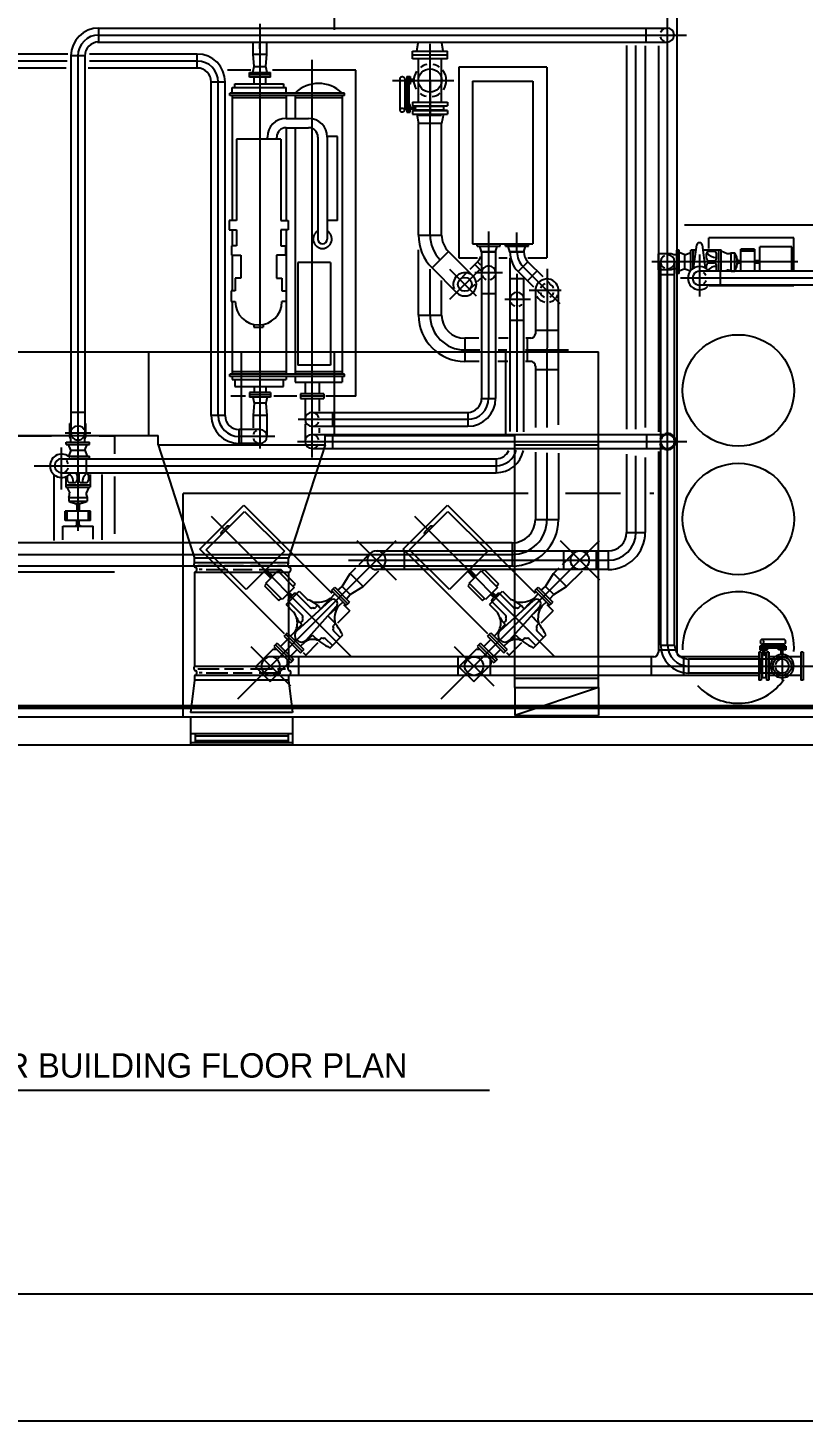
# Model space of a CAD drawing. Extents: x 0 to 3462, y 0 to 2308.
# Drawn here: x 2474 to 2808, y 0 to 600 of the extents above; entities that cross this region are included whole.
import ezdxf
from ezdxf.enums import TextEntityAlignment as Align

# ---------------------------------------------------------------- set-up
doc = ezdxf.new("R2010")
doc.units = 0
doc.header["$LTSCALE"] = 15
for name, pattern in [('CENTER2', [0]), ('DASHED', [0]), ('HIDDEN', [0])]:
    doc.linetypes.add(name, pattern=pattern)
for name, color, linetype in [('AWALL', 8, 'CONTINUOUS'), ('CHWS', 3, 'CONTINUOUS'), ('CL', 9, 'CENTER2'), ('CWS', 5, 'CONTINUOUS'), ('DUCT', 9, 'DASHED'), ('HRP', 6, 'CONTINUOUS'), ('HW', 2, 'CONTINUOUS'), ('MEQUIP', 4, 'CONTINUOUS'), ('PIPEDIM', 10, 'CONTINUOUS'), ('SLAB1', 8, 'CONTINUOUS'), ('SYM', 3, 'CONTINUOUS'), ('TITLE', 9, 'CONTINUOUS'), ('TITLEBLK', 7, 'CONTINUOUS')]:
    doc.layers.add(name, color=color, linetype=linetype)
doc.styles.get("Standard").update_dxf_attribs({"font": 'HAND1.SHX'})

msp = doc.modelspace()

# ---------------------------------------------------------------- linework, layer by layer
at = {"layer": 'AWALL', "color": 0}
for p, q in [((2815.74, 514.91), (2756.64, 514.91)), ((2543.74, 303.06), (2115.74, 303.06)), ((2815.74, 303.06), (2543.74, 303.06)), ((2543.74, 303.06), (2543.74, 291.06)), ((2587.74, 303.06), (2587.74, 291.06)), ((2543.74, 296.11), (2587.74, 296.11)), ((2545.74, 296.11), (2545.74, 292.11)), ((2545.74, 295.11), (2585.74, 295.11)), ((2585.74, 296.11), (2585.74, 292.11)), ((2587.74, 296.11), (2587.74, 292.11)), ((2543.74, 291.06), (2103.74, 291.06)), ((2543.74, 292.11), (2587.74, 292.11)), ((2851.91, 291.06), (2543.74, 291.06)), ((2545.74, 293.11), (2585.74, 293.11))]:
    msp.add_line(p, q, dxfattribs=at)
at = {"layer": 'CHWS', "color": 0, "linetype": 'HIDDEN'}
msp.add_circle((2665.91, 325.08), 4.01, dxfattribs=at)
at = {"layer": 'CHWS', "color": 0}
for start, end in [(118.68703, 163.75614), (196.35018, 243.04371)]:
    msp.add_arc((2573.67, 423.92), 3.01, start, end, dxfattribs=at)
at = {"layer": 'CHWS', "color": 0, "linetype": 'HIDDEN'}
msp.add_arc((2578.27, 325.08), 4.01, 287.05219, 72.47417, dxfattribs=at)
at = {"layer": 'CL', "color": 0}
for p, q in [((2749.33, 334.08), (2749.33, 885.48)), ((2605.81, 598.99), (2605.81, 621.86)), ((2573.67, 601.6), (2573.67, 418.74)), ((2503.78, 596.77), (2757.42, 596.77)), ((2573.67, 590.89), (2573.67, 593)), ((2646.95, 510.66), (2646.95, 592.99)), ((2735.67, 427.04), (2735.67, 592.27)), ((2490.65, 585.56), (2276.15, 585.56)), ((2495.2, 587.78), (2495.2, 383.31)), ((2546.67, 585.56), (2500.19, 585.56)), ((2596.12, 414.82), (2596.12, 586.07)), ((2555.67, 432.91), (2555.67, 576.57)), ((2630.82, 577.22), (2657.2, 577.22)), ((2646.95, 577.22), (2646.95, 562.22)), ((2672.19, 512.14), (2672.19, 440.32)), ((2684.39, 503.41), (2684.39, 511.76)), ((2805.43, 499.12), (2742.49, 499.12)), ((2763.07, 502.3), (2763.07, 484.23)), ((2646.95, 476.19), (2646.95, 495.96)), ((2655.39, 496), (2666.85, 484.54)), ((2655.51, 483), (2668.68, 496.17)), ((2678.11, 494.41), (2666.26, 494.41)), ((2684.41, 494.01), (2684.39, 425.88)), ((2703.06, 481), (2687.02, 497.04)), ((2693.12, 495.18), (2688.88, 490.94)), ((2697.35, 496.06), (2697.33, 427.84)), ((2835.56, 492.09), (2754.86, 492.09)), ((2703.43, 486.72), (2689.68, 486.72)), ((2679.24, 482.99), (2690.24, 482.99)), ((2661.95, 461.21), (2668.35, 461.21)), ((2676.35, 461.21), (2680.1, 461.21)), ((2688.02, 461.21), (2706.67, 461.21)), ((2492.2, 434.45), (2498.2, 434.45)), ((2590.14, 431.32), (2663.19, 431.32)), ((2580.07, 423.92), (2564.67, 423.92)), ((2589.85, 421.77), (2757.67, 421.77)), ((2488.18, 401.13), (2488.18, 419.2)), ((2697.33, 416.95), (2697.32, 388.15)), ((2735.67, 382.65), (2735.67, 415.58)), ((2476.4, 411.33), (2675.39, 411.33)), ((2478.11, 411.33), (2498.24, 411.33)), ((2552.63, 389.56), (2612.86, 329.33)), ((2640.27, 389.56), (2700.5, 329.33)), ((2564.1, 310.91), (2632.35, 379.16)), ((2615.35, 379.16), (2632.35, 362.16)), ((2651.74, 310.91), (2719.99, 379.16)), ((2702.99, 379.16), (2719.99, 362.16)), ((2305.74, 373.15), (2682.33, 373.15)), ((2611.86, 370.65), (2723.67, 370.65)), ((2569.77, 333.58), (2586.77, 316.58)), ((2657.41, 333.58), (2674.41, 316.58)), ((2798.67, 331.08), (2798.67, 319.08)), ((2556.95, 325.08), (2987.18, 325.08)), ((2567.93, 325.08), (2763.84, 325.08))]:
    msp.add_line(p, q, dxfattribs=at)
for centre, radius, start, end in [((2504.2, 587.78), 9, 90, 180), ((2546.67, 576.57), 9, 0, 90), ((2661.95, 510.66), 15, 180, 225), ((2693.39, 503.41), 9, 180, 225), ((2661.95, 476.19), 15, 180, 270), ((2663.19, 440.32), 9, 270, 0), ((2564.67, 432.91), 9, 180, 270), ((2675.39, 420.33), 9, 270, 344.86031), ((2682.33, 388.15), 15, 270, 0), ((2723.67, 382.65), 12, 270, 0), ((2758.33, 334.08), 9, 180, 270)]:
    msp.add_arc(centre, radius, start, end, dxfattribs=at)
at = {"layer": 'CWS', "color": 0}
for p, q in [((2639.42, 588.22), (2639.42, 589.89)), ((2639.42, 589.89), (2654.47, 589.89)), ((2639.42, 586.54), (2639.42, 588.22)), ((2639.42, 588.22), (2654.47, 588.22)), ((2641.21, 590.02), (2641.83, 593.25)), ((2652.63, 590.02), (2652.05, 593.3)), ((2654.47, 588.22), (2654.47, 589.89)), ((2654.47, 586.54), (2654.47, 588.22)), ((2654.47, 586.54), (2639.42, 586.54)), ((2641.95, 567.89), (2641.95, 586.54)), ((2651.95, 567.89), (2651.95, 586.54)), ((2633.97, 578.02), (2633.97, 564.45)), ((2636.02, 578.02), (2636.02, 564.45)), ((2636.9, 577.56), (2636.02, 577.56)), ((2636.9, 576.8), (2636.02, 576.8)), ((2636.9, 578.87), (2638.42, 578.87)), ((2636.9, 578.87), (2636.9, 563.56)), ((2637.77, 575.6), (2637.77, 578.87)), ((2637.77, 578.87), (2637.77, 563.56)), ((2638.42, 578.87), (2638.42, 575.6)), ((2639.95, 577.56), (2638.42, 577.56)), ((2639.95, 576.8), (2638.42, 576.8)), ((2638.42, 575.6), (2637.77, 575.6)), ((2636.9, 565.63), (2636.02, 565.63)), ((2636.9, 565.25), (2636.02, 565.25)), ((2636.9, 564.87), (2636.02, 564.87)), ((2637.77, 566.84), (2637.77, 563.56)), ((2638.42, 566.84), (2637.77, 566.84)), ((2638.42, 563.56), (2638.42, 566.84)), ((2640.61, 565.63), (2638.42, 565.63)), ((2640.77, 565.25), (2638.42, 565.25)), ((2640.61, 564.87), (2638.42, 564.87)), ((2639.42, 567.89), (2639.42, 566.22)), ((2639.42, 567.89), (2654.47, 567.89)), ((2639.42, 566.22), (2654.47, 566.22)), ((2639.42, 564.34), (2639.42, 562.66)), ((2654.47, 564.34), (2639.42, 564.34)), ((2639.42, 564.34), (2654.47, 564.34)), ((2640.61, 565.63), (2640.61, 566.07)), ((2652.89, 566.07), (2640.61, 566.07)), ((2640.77, 565.25), (2640.61, 565.63)), ((2640.61, 564.87), (2640.77, 565.25)), ((2640.61, 564.51), (2640.61, 564.87)), ((2640.61, 564.51), (2652.89, 564.51)), ((2652.89, 564.51), (2652.89, 566.07)), ((2654.47, 567.89), (2654.47, 566.22)), ((2654.47, 564.34), (2654.47, 562.66)), ((2636.9, 563.56), (2638.42, 563.56)), ((2639.42, 562.66), (2654.47, 562.66)), ((2641.24, 562.66), (2641.95, 558.66)), ((2651.95, 558.66), (2641.95, 558.66)), ((2641.95, 510.66), (2641.95, 558.66)), ((2652.71, 562.66), (2651.95, 558.66)), ((2651.95, 510.66), (2651.95, 558.66)), ((2641.95, 510.66), (2651.95, 510.66)), ((2641.95, 476.19), (2641.95, 504.28)), ((2654.88, 503.58), (2647.81, 496.51)), ((2654.88, 503.58), (2665.49, 492.98)), ((2667.43, 499.16), (2664.06, 495.79)), ((2666.19, 497.93), (2668.93, 495.19)), ((2667.43, 499.16), (2668.76, 497.83)), ((2689.14, 499.16), (2684.9, 494.92)), ((2689.14, 499.16), (2695.52, 492.78)), ((2647.81, 496.51), (2658.41, 485.91)), ((2667.44, 490.69), (2668.78, 492.03)), ((2691.64, 488.18), (2684.9, 494.92)), ((2651.95, 476.19), (2651.95, 491.06)), ((2692.33, 486.72), (2692.33, 468.19)), ((2702.33, 428.92), (2702.33, 487.28)), ((2641.95, 476.19), (2651.95, 476.19)), ((2692.33, 469.71), (2702.33, 469.71)), ((2661.95, 466.19), (2661.95, 456.19)), ((2668.02, 466.19), (2661.95, 466.19)), ((2680.59, 466.19), (2676.51, 466.19)), ((2690.33, 466.19), (2688.16, 466.19)), ((2688.84, 466.19), (2688.84, 456.19)), ((2668.18, 456.19), (2661.95, 456.19)), ((2680.43, 456.19), (2676.18, 456.19)), ((2690.33, 456.19), (2688.03, 456.19)), ((2692.33, 454.19), (2692.33, 427.84)), ((2692.33, 452.71), (2702.33, 452.71)), ((2692.33, 417.22), (2692.33, 388.15)), ((2702.33, 416.68), (2702.33, 388.15)), ((2692.33, 388.15), (2702.33, 388.15)), ((2682.33, 378.15), (2315.81, 378.15)), ((2682.33, 378.15), (2682.33, 368.15)), ((2682.33, 368.15), (2315.81, 368.15))]:
    msp.add_line(p, q, dxfattribs=at)
at = {"layer": 'CWS', "color": 0, "linetype": 'HIDDEN'}
for p, q in [((2641.95, 562.22), (2651.95, 562.22)), ((2662.99, 494.72), (2660.84, 492.57)), ((2664.66, 487.91), (2666.33, 489.58)), ((2694.27, 485.55), (2692.95, 486.87)), ((2698.51, 489.79), (2697.36, 490.94))]:
    msp.add_line(p, q, dxfattribs=at)
at = {"layer": 'CWS', "color": 0}
msp.add_lwpolyline([(2636.02, 578.02, 0.132138), (2635.95, 578.29, 0.106661), (2635.72, 578.54, 0.083339), (2635.4, 578.69, 0.072039), (2635, 578.75, 0.072039), (2634.59, 578.69, 0.083339), (2634.27, 578.54, 0.106661), (2634.04, 578.29, 0.132138), (2633.97, 578.02, 0.002666), (2633.97, 578.01, 0.106661)], format="xyb", dxfattribs=at)
msp.add_lwpolyline([(2636.02, 564.45, 0.132138), (2635.95, 564.71, 0.106661), (2635.72, 564.96, 0.083339), (2635.4, 565.12, 0.072039), (2635, 565.18, 0.072039), (2634.59, 565.12, 0.083339), (2634.27, 564.96, 0.106661), (2634.04, 564.71, 0.132138), (2633.97, 564.45, 0.132138), (2634.04, 564.18, 0.106661), (2634.27, 563.93, 0.083339), (2634.59, 563.77, 0.072039), (2635, 563.72, 0.072039), (2635.4, 563.77, 0.083339), (2635.72, 563.93, 0.106661), (2635.95, 564.18, 0.132138)], format="xyb", close=True, dxfattribs=at)
at = {"layer": 'CWS', "color": 0, "linetype": 'HIDDEN'}
for centre, radius in [((2646.95, 577.22), 5.02), ((2661.95, 489.44), 3)]:
    msp.add_circle(centre, radius, dxfattribs=at)
for centre, radius, start, end in [((2646.95, 577.22), 7.01, 101.11265, 126.66105), ((2646.95, 577.22), 7.01, 54.02328, 79.19632), ((2646.95, 577.22), 7.01, 232.50655, 256.73718), ((2646.95, 577.22), 7.01, 277.21083, 309.08744), ((2661.95, 489.44), 5, 61.2583, 202.38839)]:
    msp.add_arc(centre, radius, start, end, dxfattribs=at)
at = {"layer": 'CWS', "color": 0}
for centre, radius, start, end in [((2646.95, 577.22), 7.01, 145.95944, 179.99143), ((2646.95, 577.22), 7.01, 179.99143, 211.86733), ((2646.95, 577.22), 7.01, 0.00857, 39.60024), ((2646.95, 577.22), 7.01, 325.26575, 0.00857), ((2661.95, 510.66), 20, 180, 225), ((2661.95, 510.66), 10, 180, 225), ((2663.19, 503.41), 6, 315, 341.22662), ((2693.39, 503.41), 12, 180, 225), ((2693.39, 503.41), 6, 180, 225), ((2661.95, 489.44), 5, 225.00215, 45.00215), ((2697.35, 486.72), 5.02, 5.90614, 180), ((2697.35, 486.72), 3, 195.7329, 249.49075), ((2697.35, 486.72), 3, 106.23088, 159.03276), ((2697.35, 486.72), 3, 17.33557, 68.84227), ((2697.35, 486.72), 3, 294.9161, 344.51915), ((2697.35, 486.72), 5.02, 208.57924, 259.00043), ((2697.35, 486.72), 5.02, 282.33204, 338.93448), ((2661.95, 476.19), 20, 180, 270), ((2661.95, 476.19), 10, 180, 270), ((2690.33, 468.19), 2, 270, 359.99787), ((2690.33, 454.19), 2, 359.99787, 90), ((2682.33, 388.15), 20, 270, 0), ((2682.33, 388.15), 10, 270, 0)]:
    msp.add_arc(centre, radius, start, end, dxfattribs=at)
at = {"layer": 'DUCT', "color": 0}
for p, q in [((2293.22, 460.39), (2565.74, 460.39)), ((2525.74, 424.39), (2525.74, 460.39)), ((2565.74, 420.39), (2565.74, 460.39)), ((2565.74, 460.39), (2719.51, 460.39)), ((2605.74, 424.39), (2605.74, 460.39)), ((2679.51, 460.39), (2679.51, 424.39)), ((2719.51, 315.83), (2719.51, 460.39)), ((2329.22, 424.39), (2529.74, 424.39)), ((2529.74, 420.39), (2529.74, 424.39)), ((2529.74, 420.39), (2545.49, 371.56)), ((2529.74, 420.39), (2601.74, 420.39)), ((2601.74, 420.39), (2585.99, 371.56)), ((2601.74, 420.39), (2601.74, 424.39)), ((2601.74, 424.39), (2683.51, 424.39)), ((2683.51, 315.83), (2683.51, 424.39)), ((2683.51, 420.39), (2719.51, 420.39)), ((2545.49, 369.56), (2545.49, 371.56)), ((2585.99, 371.56), (2545.49, 371.56)), ((2585.99, 369.56), (2545.49, 369.56)), ((2546.85, 368.4), (2556.07, 368.4)), ((2548.7, 366.72), (2547.52, 366.73)), ((2550.54, 366.72), (2559.75, 366.72)), ((2558.41, 368.4), (2566.62, 368.4)), ((2562.1, 366.72), (2570.3, 366.72)), ((2569.63, 368.4), (2579.01, 368.4)), ((2573.32, 366.72), (2582.7, 366.72)), ((2581.19, 368.4), (2584.71, 368.4)), ((2585.99, 369.56), (2585.99, 371.56)), ((2545.49, 365.56), (2585.99, 365.56)), ((2545.49, 365.56), (2545.49, 325.06)), ((2585.99, 365.56), (2585.99, 325.06)), ((2545.49, 325.06), (2585.99, 325.06)), ((2545.49, 319.06), (2543.74, 305.06)), ((2585.99, 321.06), (2545.49, 321.06)), ((2545.49, 321.06), (2545.49, 319.04)), ((2585.99, 319.06), (2545.49, 319.06)), ((2546.85, 323.9), (2556.07, 323.9)), ((2548.7, 322.22), (2547.52, 322.23)), ((2550.54, 322.22), (2559.75, 322.22)), ((2558.41, 323.9), (2566.62, 323.9)), ((2562.1, 322.22), (2570.3, 322.22)), ((2569.63, 323.9), (2579.01, 323.9)), ((2573.32, 322.22), (2582.7, 322.22)), ((2581.19, 323.9), (2584.71, 323.9)), ((2585.99, 321.06), (2585.99, 319.06)), ((2585.99, 319.06), (2587.74, 305.06)), ((2683.51, 319.83), (2719.51, 319.83)), ((2683.51, 315.83), (2683.51, 303.83)), ((2719.51, 315.83), (2719.51, 303.83)), ((2587.74, 305.06), (2543.74, 305.06)), ((2683.51, 303.83), (2719.51, 303.83))]:
    msp.add_line(p, q, dxfattribs=at)
at = {"layer": 'DUCT', "color": 0, "linetype": 'HIDDEN'}
for p, q in [((2683.51, 315.83), (2719.51, 315.83)), ((2719.51, 315.83), (2683.51, 303.83))]:
    msp.add_line(p, q, dxfattribs=at)
at = {"layer": 'DUCT', "color": 0}
for centre, radius, start, end in [((2546.36, 368.72), 1.21, 135.99035, 253.45271), ((2545.42, 366.65), 1.09, 273.71229, 57.01043), ((2586.86, 368.72), 1.21, 135.99035, 253.45271), ((2585.92, 366.65), 1.09, 273.71229, 57.01043), ((2546.36, 324.22), 1.21, 135.99035, 253.45271), ((2586.86, 324.22), 1.21, 135.99035, 253.45271), ((2545.42, 322.15), 1.09, 273.71229, 57.01043), ((2585.92, 322.15), 1.09, 273.71229, 57.01043)]:
    msp.add_arc(centre, radius, start, end, dxfattribs=at)
at = {"layer": 'HRP', "color": 0}
for p, q in [((2504.2, 599.78), (2749.08, 599.78)), ((2504.2, 593.78), (2504.2, 599.78)), ((2740.08, 593.76), (2740.08, 599.78)), ((2490.9, 588.57), (2276.72, 588.57)), ((2546.67, 588.57), (2500.19, 588.57)), ((2503.72, 593.76), (2749.08, 593.76)), ((2546.67, 582.57), (2546.67, 588.57)), ((2570.66, 588.55), (2570.66, 593.3)), ((2570.66, 588.55), (2576.68, 588.55)), ((2571.16, 583.16), (2570.66, 588.55)), ((2576.18, 583.16), (2576.68, 588.55)), ((2576.68, 588.55), (2576.68, 593.4)), ((2490.15, 582.57), (2277.29, 582.57)), ((2492.2, 587.78), (2492.2, 425.45)), ((2498.2, 587.78), (2492.2, 587.78)), ((2498.2, 587.78), (2498.2, 425.45)), ((2546.67, 582.57), (2499.69, 582.57)), ((2570.61, 580.65), (2571.16, 583.16)), ((2571.16, 583.16), (2576.18, 583.16)), ((2576.73, 580.65), (2576.18, 583.16)), ((2552.66, 432.91), (2552.66, 576.57)), ((2552.66, 576.57), (2558.68, 576.57)), ((2558.68, 432.91), (2558.68, 576.57)), ((2569.16, 579.65), (2569.16, 580.65)), ((2569.16, 580.65), (2578.19, 580.65)), ((2578.19, 579.65), (2578.19, 580.65)), ((2667.19, 505.91), (2667.19, 506.91)), ((2667.19, 505.91), (2677.19, 505.91)), ((2669.19, 503.41), (2668.44, 505.91)), ((2675.19, 503.41), (2675.92, 505.91)), ((2677.19, 505.91), (2677.19, 506.91)), ((2679.39, 505.91), (2679.39, 506.91)), ((2679.39, 505.91), (2679.39, 506.91)), ((2679.39, 505.91), (2689.39, 505.91)), ((2689.39, 505.91), (2679.39, 505.91)), ((2681.39, 503.41), (2680.64, 505.91)), ((2681.39, 503.41), (2680.65, 505.91)), ((2687.39, 503.41), (2688.12, 505.91)), ((2687.39, 503.41), (2688.14, 505.91)), ((2689.39, 505.91), (2689.39, 506.91)), ((2689.39, 505.91), (2689.39, 506.91)), ((2675.19, 503.41), (2669.19, 503.41)), ((2669.19, 503.41), (2675.19, 503.41)), ((2669.19, 503.41), (2669.19, 440.32)), ((2675.19, 503.41), (2675.19, 440.32)), ((2681.39, 503.41), (2687.39, 503.41)), ((2681.39, 503.41), (2687.39, 503.41)), ((2687.39, 503.41), (2681.39, 503.41)), ((2681.39, 500.69), (2681.39, 426.06)), ((2681.39, 491.99), (2687.39, 491.99)), ((2687.39, 425.88), (2687.39, 491.99)), ((2675.19, 485.41), (2669.19, 485.41)), ((2681.39, 473.99), (2687.39, 473.99)), ((2569.16, 441.85), (2569.16, 440.85)), ((2578.19, 440.85), (2569.16, 440.85)), ((2570.61, 440.85), (2571.16, 438.34)), ((2571.16, 438.34), (2570.66, 432.95)), ((2576.18, 438.34), (2571.16, 438.34)), ((2576.73, 440.85), (2576.18, 438.34)), ((2576.18, 438.34), (2576.68, 432.95)), ((2578.19, 441.85), (2578.19, 440.85)), ((2591.1, 441.35), (2591.1, 440.34)), ((2591.1, 440.34), (2601.13, 440.34)), ((2593.11, 440.34), (2593.11, 431.32)), ((2599.13, 440.34), (2599.13, 434.88)), ((2601.13, 441.35), (2601.13, 440.34)), ((2669.19, 440.32), (2675.19, 440.32)), ((2558.66, 432.91), (2552.66, 432.91)), ((2570.66, 432.95), (2570.66, 427.7)), ((2576.68, 432.95), (2570.66, 432.95)), ((2576.68, 432.95), (2576.68, 423.92)), ((2596.12, 434.32), (2663.19, 434.32)), ((2605.12, 428.31), (2605.12, 434.32)), ((2663.19, 434.32), (2663.19, 428.32)), ((2491.9, 429.52), (2491.76, 429.52)), ((2491.76, 423.9), (2491.76, 429.52)), ((2498.63, 429.52), (2498.42, 429.52)), ((2498.63, 423.9), (2498.63, 429.52)), ((2573.67, 426.93), (2564.67, 426.93)), ((2564.67, 420.91), (2564.67, 426.93)), ((2593.11, 429.43), (2593.11, 421.77)), ((2596.12, 428.32), (2663.19, 428.32)), ((2599.13, 427.52), (2599.13, 425.49)), ((2489.7, 425.45), (2500.83, 425.45)), ((2490.18, 421.48), (2500.22, 421.48)), ((2490.18, 420.48), (2490.18, 421.48)), ((2490.18, 420.48), (2500.22, 420.48)), ((2492.19, 417.97), (2491.19, 420.48)), ((2492.19, 422.74), (2491.76, 423.9)), ((2492.19, 421.48), (2492.19, 422.74)), ((2498.21, 422.74), (2498.63, 423.9)), ((2498.21, 421.48), (2498.21, 422.74)), ((2498.21, 417.97), (2499.21, 420.48)), ((2500.22, 420.48), (2500.22, 421.48)), ((2573.67, 420.91), (2564.67, 420.91)), ((2596.12, 424.78), (2749.33, 424.78)), ((2605.12, 418.76), (2605.12, 424.78)), ((2740.33, 418.76), (2740.33, 424.78)), ((2488.18, 414.33), (2675.39, 414.33)), ((2492.19, 417.97), (2491.26, 415.66)), ((2491.5, 415.47), (2500.22, 415.47)), ((2492.19, 417.97), (2498.21, 417.97)), ((2492.36, 414.47), (2500.22, 414.47)), ((2498.21, 417.97), (2499.21, 415.47)), ((2498.79, 414.33), (2498.79, 408.33)), ((2500.22, 414.47), (2500.22, 415.47)), ((2596.12, 418.76), (2749.33, 418.76)), ((2675.39, 414.33), (2675.39, 408.33)), ((2488.18, 408.33), (2675.39, 408.33))]:
    msp.add_line(p, q, dxfattribs=at)
for centre, radius, start, end in [((2504.2, 587.78), 12, 90, 180), ((2749.08, 596.77), 3.01, 193.64937, 245.87086), ((2749.08, 596.77), 3.01, 113.91859, 159.68066), ((2749.08, 596.77), 3.01, 270, 90), ((2504.2, 587.78), 6, 90, 180), ((2546.67, 576.57), 12, 0, 90), ((2546.67, 576.57), 6, 0, 90), ((2749.33, 499.12), 3.01, 116.28286, 170.78466), ((2749.33, 499.12), 3.01, 191.71481, 244.58893), ((2672.19, 494.41), 3.01, 0, 180), ((2672.19, 494.41), 3.01, 203.91859, 249.68066), ((2672.19, 494.41), 3.01, 283.64937, 335.87086), ((2763.07, 492.09), 3.01, 21.11998, 53.78146), ((2684.41, 482.99), 3, 360, 180), ((2763.07, 492.09), 3.01, 307.94947, 341.29562), ((2684.41, 482.99), 3, 208.31552, 252.43861), ((2684.41, 482.99), 3, 285.57911, 316.86475), ((2663.19, 440.32), 12, 270, 0), ((2663.19, 440.32), 6, 270, 0), ((2564.68, 432.92), 12.02, 180.07827, 269.96758), ((2564.67, 432.91), 6, 180, 270), ((2596.12, 431.32), 3.01, 90, 270), ((2596.12, 431.32), 3.01, 13.64937, 65.87086), ((2495.2, 425.45), 3.01, 101.71481, 154.58893), ((2495.2, 425.45), 3.01, 26.28286, 80.78466), ((2573.67, 423.92), 3.01, 270, 90), ((2596.12, 431.32), 3.01, 293.91859, 339.68066), ((2495.2, 425.45), 3.01, 179.96736, 0), ((2596.12, 421.77), 3.01, 90, 270), ((2596.12, 421.77), 3.01, 293.91859, 339.68066), ((2596.12, 421.77), 3.01, 13.64937, 65.87086), ((2749.33, 421.77), 3.51, 193.64937, 231.14265), ((2749.33, 421.77), 3.51, 127.9109, 159.68066), ((2749.33, 421.77), 3.01, 193.64937, 245.87086), ((2749.33, 421.77), 3.01, 113.91859, 159.68066), ((2749.33, 421.77), 3.51, 90, 110.37832), ((2749.33, 421.77), 3.51, 270, 90), ((2749.33, 421.77), 3.01, 270, 90), ((2488.18, 411.33), 3, 90, 270), ((2675.39, 420.33), 12, 270, 348.55338), ((2675.39, 420.33), 6, 270, 336.56558), ((2749.33, 421.77), 3.51, 247.20797, 270), ((2488.18, 411.33), 3, 298.31552, 342.43861), ((2488.18, 411.33), 3, 15.57911, 46.86475), ((2798.67, 325.08), 3.01, 116.28286, 170.78466), ((2798.67, 325.08), 3.01, 191.71481, 244.58893)]:
    msp.add_arc(centre, radius, start, end, dxfattribs=at)
at = {"layer": 'HW', "color": 0}
for p, q in [((2753.33, 851.65), (2753.33, 331.08)), ((2731.67, 592.27), (2731.67, 427.04)), ((2739.67, 592.11), (2739.67, 427.78)), ((2745.33, 592.11), (2745.33, 425.88)), ((2754.3, 504.13), (2753.29, 504.13)), ((2754.3, 494.1), (2754.3, 504.13)), ((2760.31, 504.13), (2759.31, 504.13)), ((2759.31, 495.41), (2759.31, 504.13)), ((2760.31, 496.28), (2760.31, 504.13)), ((2745.26, 502.55), (2745.26, 495.68)), ((2756.8, 502.13), (2754.3, 503.13)), ((2756.8, 502.13), (2759.31, 503.13)), ((2756.8, 496.11), (2756.8, 502.13)), ((2754.3, 494.1), (2753.29, 494.1)), ((2756.8, 496.11), (2754.3, 495.1)), ((2756.8, 496.11), (2759.12, 495.18)), ((2835.56, 495.08), (2763.07, 495.08)), ((2772.1, 489.08), (2772.1, 495.1)), ((2835.56, 489.08), (2763.07, 489.08)), ((2731.67, 416.32), (2731.67, 382.65)), ((2739.67, 414.84), (2739.67, 382.65)), ((2745.33, 417.47), (2745.33, 331.08)), ((2731.67, 382.65), (2739.67, 382.65)), ((2623.54, 374.65), (2723.67, 374.65)), ((2635.86, 374.65), (2635.86, 366.65)), ((2704.5, 374.65), (2704.5, 366.65)), ((2718.5, 374.65), (2718.5, 366.65)), ((2723.67, 374.65), (2723.67, 366.65)), ((2612.5, 364.98), (2614.92, 367.41)), ((2723.67, 366.65), (2623.54, 366.65)), ((2700.14, 364.98), (2702.57, 367.41)), ((2609.04, 359.4), (2612.5, 364.98)), ((2612.5, 364.98), (2618.17, 359.31)), ((2696.68, 359.4), (2700.14, 364.98)), ((2700.14, 364.98), (2705.81, 359.31)), ((2605.14, 358.33), (2605.85, 359.04)), ((2605.85, 359.04), (2612.23, 352.66)), ((2607.17, 357.72), (2609.04, 359.4)), ((2609.04, 359.4), (2612.59, 355.85)), ((2610.9, 353.99), (2612.59, 355.85)), ((2612.59, 355.85), (2618.17, 359.31)), ((2692.78, 358.33), (2693.49, 359.04)), ((2693.49, 359.04), (2699.87, 352.66)), ((2694.81, 357.72), (2696.68, 359.4)), ((2696.68, 359.4), (2700.23, 355.85)), ((2698.54, 353.99), (2700.23, 355.85)), ((2700.23, 355.85), (2705.81, 359.31)), ((2611.52, 351.95), (2612.23, 352.66)), ((2699.16, 351.95), (2699.87, 352.66)), ((2582.51, 333.56), (2585.46, 336.51)), ((2670.15, 333.56), (2673.1, 336.51)), ((2799.46, 336.53), (2790, 336.53)), ((2579.32, 332.39), (2571.71, 324.78)), ((2579.32, 332.39), (2580.85, 332.39)), ((2580.38, 334.28), (2579.67, 333.58)), ((2579.67, 333.58), (2586.77, 326.48)), ((2581.09, 334.99), (2580.38, 334.28)), ((2580.38, 334.28), (2587.47, 327.19)), ((2581.09, 334.99), (2588.18, 327.9)), ((2586.76, 329.32), (2589.7, 332.27)), ((2666.96, 332.39), (2659.35, 324.78)), ((2666.96, 332.39), (2668.49, 332.39)), ((2668.02, 334.28), (2667.31, 333.58)), ((2667.31, 333.58), (2674.41, 326.48)), ((2668.73, 334.99), (2668.02, 334.28)), ((2668.02, 334.28), (2675.11, 327.19)), ((2668.73, 334.99), (2675.82, 327.9)), ((2674.4, 329.32), (2677.34, 332.27)), ((2745.33, 332.08), (2753.33, 332.08)), ((2788.67, 331.08), (2788.67, 319.08)), ((2789.67, 331.08), (2788.67, 331.08)), ((2800.3, 333.61), (2789.12, 333.61)), ((2789.12, 333.61), (2789.12, 332.08)), ((2800.3, 332.73), (2789.12, 332.73)), ((2792.39, 332.73), (2789.12, 332.73)), ((2789.12, 332.08), (2792.39, 332.08)), ((2789.67, 331.08), (2789.67, 319.08)), ((2799.46, 334.48), (2790, 334.48)), ((2790.42, 333.61), (2790.42, 334.48)), ((2790.42, 329.89), (2790.42, 332.08)), ((2790.8, 333.61), (2790.8, 334.48)), ((2790.8, 329.73), (2790.8, 332.08)), ((2791.18, 333.61), (2791.18, 334.48)), ((2791.18, 329.89), (2791.18, 332.08)), ((2792.91, 331.08), (2791.91, 331.08)), ((2791.91, 331.08), (2791.91, 319.08)), ((2792.39, 332.08), (2792.39, 332.73)), ((2792.91, 331.08), (2792.91, 319.08)), ((2797.03, 332.08), (2797.03, 332.73)), ((2797.03, 332.73), (2800.3, 332.73)), ((2800.3, 332.08), (2797.03, 332.08)), ((2798.24, 333.61), (2798.24, 334.48)), ((2798.24, 330.06), (2798.24, 332.08)), ((2799, 333.61), (2799, 334.48)), ((2799, 330.07), (2799, 332.08)), ((2800.3, 333.61), (2800.3, 332.08)), ((2806.67, 331.08), (2806.67, 319.08)), ((2807.67, 331.08), (2806.67, 331.08)), ((2807.67, 331.08), (2807.67, 319.08)), ((2571.71, 324.78), (2578.12, 318.37)), ((2578.12, 318.37), (2585.59, 325.84)), ((2742.33, 329.08), (2578.28, 329.08)), ((2585.59, 325.84), (2585.59, 327.66)), ((2587.47, 327.19), (2586.77, 326.48)), ((2588.18, 327.9), (2587.47, 327.19)), ((2590.33, 329.08), (2590.33, 321.05)), ((2658.91, 329.08), (2658.91, 321.07)), ((2659.35, 324.78), (2665.76, 318.37)), ((2665.76, 318.37), (2673.23, 325.84)), ((2672.91, 329.08), (2672.91, 321.07)), ((2673.23, 325.84), (2673.23, 327.66)), ((2675.11, 327.19), (2674.41, 326.48)), ((2675.82, 327.9), (2675.11, 327.19)), ((2742.33, 321.08), (2742.33, 329.08)), ((2743.33, 329.08), (2742.33, 329.08)), ((2788.67, 329.08), (2755.33, 329.08)), ((2756.33, 321.08), (2756.33, 329.08)), ((2790, 329.89), (2790, 320.23)), ((2790, 329.89), (2790.42, 329.89)), ((2790.42, 329.89), (2790.81, 329.73)), ((2790.81, 329.73), (2791.18, 329.89)), ((2791.18, 329.89), (2791.66, 329.89)), ((2791.66, 329.89), (2791.66, 320.23)), ((2806.67, 329.08), (2792.91, 329.08)), ((2742.33, 321.08), (2578.27, 321.08)), ((2788.67, 321.08), (2742.33, 321.08)), ((2789.67, 319.08), (2788.67, 319.08)), ((2790, 320.23), (2791.66, 320.23)), ((2792.91, 319.08), (2791.91, 319.08)), ((2806.67, 321.08), (2792.91, 321.08)), ((2807.67, 319.08), (2806.67, 319.08))]:
    msp.add_line(p, q, dxfattribs=at)
at = {"layer": 'HW', "color": 0, "linetype": 'HIDDEN'}
for p, q in [((2753.29, 494.1), (2753.29, 504.13)), ((2750.88, 502.55), (2745.48, 502.55)), ((2746.33, 334.08), (2746.33, 499.12)), ((2752.04, 502.13), (2750.88, 502.55)), ((2753.29, 502.13), (2752.04, 502.13)), ((2752.33, 334.08), (2752.33, 499.12)), ((2750.88, 495.68), (2745.46, 495.68)), ((2752.33, 493.49), (2746.33, 493.49)), ((2752.04, 496.11), (2750.88, 495.68)), ((2753.29, 496.11), (2752.04, 496.11)), ((2616.35, 368.84), (2621.01, 373.5)), ((2703.99, 368.84), (2708.65, 373.5)), ((2625.93, 367.06), (2626.69, 367.82)), ((2713.57, 367.06), (2714.33, 367.82)), ((2746.33, 334.08), (2752.33, 334.08)), ((2798.67, 328.08), (2758.33, 328.08)), ((2758.33, 328.08), (2758.33, 322.08)), ((2789.67, 322.08), (2789.67, 328.08)), ((2798.67, 322.08), (2758.33, 322.08))]:
    msp.add_line(p, q, dxfattribs=at)
at = {"layer": 'HW', "color": 0, "linetype": 'CONTINUOUS'}
for p, q in [((2618.17, 359.31), (2624.95, 366.08)), ((2705.81, 359.31), (2712.59, 366.08))]:
    msp.add_line(p, q, dxfattribs=at)
at = {"layer": 'HW', "color": 0}
msp.add_lwpolyline([(2790, 334.48, 0.132138), (2790.27, 334.55, 0.106661), (2790.52, 334.78, 0.083339), (2790.67, 335.1, 0.072039), (2790.73, 335.51, 0.072039), (2790.67, 335.91, 0.083339), (2790.52, 336.23, 0.106661), (2790.27, 336.46, 0.132138), (2790, 336.53, 0.132138), (2789.73, 336.46, 0.106661), (2789.48, 336.23, 0.083339), (2789.33, 335.91, 0.072039), (2789.27, 335.51, 0.072039), (2789.33, 335.1, 0.083339), (2789.48, 334.78, 0.106661), (2789.73, 334.55, 0.132138)], format="xyb", close=True, dxfattribs=at)
msp.add_lwpolyline([(2799.46, 334.48, 0.132138), (2799.72, 334.55, 0.106661), (2799.97, 334.78, 0.083339), (2800.13, 335.1, 0.072039), (2800.19, 335.51, 0.072039), (2800.13, 335.91, 0.083339), (2799.97, 336.23, 0.106661), (2799.72, 336.46, 0.132138), (2799.46, 336.53, 0.002666), (2799.45, 336.53, 0.106661)], format="xyb", dxfattribs=at)
at = {"layer": 'HW', "color": 0, "linetype": 'HIDDEN'}
msp.add_circle((2798.67, 325.08), 4, dxfattribs=at)
for centre, radius, start, end in [((2749.33, 499.12), 3, 270, 90), ((2623.86, 370.65), 4.01, 315, 62.82412), ((2758.33, 334.08), 12, 180, 270), ((2758.33, 334.08), 6, 180, 211.8818), ((2758.33, 334.08), 6, 238.25788, 270), ((2798.67, 325.08), 5, 130.77691, 228.6277), ((2798.67, 325.08), 3, 270, 90), ((2798.67, 325.08), 5, 312.29607, 48.93943)]:
    msp.add_arc(centre, radius, start, end, dxfattribs=at)
at = {"layer": 'HW', "color": 0}
for centre, radius, start, end in [((2763.07, 492.08), 3, 89.81651, 270.18349), ((2723.67, 382.65), 8, 270, 0), ((2723.67, 382.65), 16, 270, 0), ((2623.86, 370.65), 4.01, 85.42061, 274.57939), ((2743.33, 331.08), 2, 270, 0), ((2755.33, 331.08), 2, 180, 270), ((2758.33, 334.08), 6, 215.46777, 234.04415), ((2798.67, 325.08), 5, 59.30271, 120.68208), ((2578.27, 325.08), 4, 90, 270), ((2798.67, 325.08), 5, 237.8783, 302.25603)]:
    msp.add_arc(centre, radius, start, end, dxfattribs=at)
at = {"layer": 'MEQUIP', "color": 0}
for p, q in [((2578.19, 579.65), (2569.16, 579.65)), ((2569.16, 578.65), (2569.16, 579.65)), ((2578.19, 578.65), (2569.16, 578.65)), ((2571.16, 575.79), (2571.16, 578.65)), ((2576.18, 575.79), (2576.18, 578.65)), ((2578.19, 578.65), (2578.19, 579.65)), ((2665.29, 576.91), (2665.29, 506.91)), ((2665.29, 576.91), (2691.29, 576.91)), ((2691.29, 576.91), (2691.29, 506.91)), ((2610.04, 571.75), (2560.63, 571.75)), ((2560.63, 570.75), (2560.63, 571.75)), ((2610.04, 570.75), (2560.63, 570.75)), ((2561.63, 574.18), (2585.01, 574.18)), ((2561.63, 571.75), (2561.63, 574.18)), ((2561.63, 570.75), (2561.63, 516.96)), ((2562.8, 575.79), (2583.84, 575.79)), ((2562.8, 574.18), (2562.8, 575.79)), ((2583.84, 575.79), (2583.84, 574.18)), ((2585.01, 571.75), (2585.01, 574.18)), ((2585.01, 570.75), (2585.01, 560.88)), ((2588.79, 570.75), (2588.79, 560.88)), ((2609.04, 570.75), (2609.04, 450.75)), ((2610.04, 570.75), (2610.04, 571.75)), ((2585.01, 569.74), (2561.63, 569.74)), ((2609.04, 569.74), (2588.79, 569.74)), ((2584.91, 560.88), (2594.6, 560.88)), ((2582.67, 551.93), (2563.48, 551.93)), ((2563.48, 551.93), (2563.48, 516.96)), ((2576.89, 551.93), (2576.89, 552.85)), ((2580.9, 551.93), (2580.9, 552.85)), ((2582.67, 551.93), (2582.67, 516.96)), ((2584.91, 556.86), (2594.6, 556.86)), ((2585.01, 556.86), (2585.01, 516.96)), ((2588.79, 556.86), (2588.79, 450.75)), ((2598.61, 552.85), (2598.61, 508.88)), ((2607.13, 553.06), (2602.62, 553.06)), ((2602.62, 552.85), (2602.62, 508.88)), ((2607.13, 516.95), (2607.13, 553.06)), ((2563.48, 516.96), (2560.34, 516.96)), ((2560.34, 516.96), (2560.34, 512.92)), ((2582.67, 516.96), (2585.81, 516.96)), ((2585.81, 516.96), (2585.81, 512.92)), ((2607.13, 516.95), (2602.62, 516.95)), ((2560.34, 512.92), (2563.48, 512.92)), ((2561.63, 512.92), (2561.63, 505.97)), ((2563.48, 512.92), (2563.48, 505.97)), ((2585.81, 512.92), (2582.67, 512.92)), ((2582.67, 512.92), (2582.67, 505.97)), ((2585.01, 512.92), (2585.01, 450.75)), ((2561.46, 505.97), (2561.46, 501.93)), ((2563.48, 505.97), (2561.46, 505.97)), ((2582.67, 505.97), (2584.69, 505.97)), ((2584.69, 505.97), (2584.69, 501.93)), ((2665.29, 506.91), (2691.29, 506.91)), ((2761.31, 504.13), (2760.31, 504.13)), ((2760.51, 496.4), (2761.87, 506.46)), ((2761.31, 502.33), (2761.31, 504.13)), ((2765.64, 496.4), (2764.28, 506.46)), ((2764.56, 504.36), (2772.34, 504.36)), ((2803.7, 509.4), (2767.09, 509.4)), ((2767.09, 504.94), (2767.09, 509.4)), ((2767.09, 504.92), (2767.09, 509.4)), ((2771.34, 495.45), (2771.34, 504.36)), ((2772.34, 495.45), (2772.34, 504.36)), ((2786.7, 504.56), (2780.88, 504.56)), ((2780.88, 495.51), (2780.88, 504.56)), ((2786.7, 504.56), (2786.7, 495.58)), ((2802.82, 505.63), (2789.07, 505.63)), ((2789.07, 495.64), (2789.07, 505.63)), ((2802.82, 495.64), (2802.82, 505.63)), ((2803.7, 495.58), (2803.7, 509.4)), ((2561.46, 501.93), (2565.37, 501.93)), ((2561.63, 501.93), (2561.63, 486.69)), ((2565.37, 501.93), (2565.37, 492.15)), ((2580.78, 501.93), (2580.78, 492.15)), ((2584.69, 501.93), (2580.78, 501.93)), ((2589.97, 498.77), (2589.97, 454.63)), ((2604.1, 498.77), (2589.97, 498.77)), ((2604.1, 498.77), (2604.1, 454.63)), ((2766.14, 500.49), (2766.14, 502.67)), ((2767.14, 503.67), (2769.34, 503.67)), ((2767.14, 499.49), (2769.34, 499.49)), ((2767.14, 498.74), (2769.34, 498.74)), ((2770.35, 500.49), (2770.35, 502.67)), ((2772.34, 503.87), (2774.92, 502.65)), ((2776.77, 495.17), (2776.77, 503.06)), ((2776.77, 503.06), (2778.28, 503.06)), ((2778.28, 495.17), (2778.28, 503.06)), ((2779.76, 500.05), (2779.32, 500.05)), ((2779.76, 498.29), (2779.33, 498.29)), ((2779.76, 498.29), (2779.76, 500.05)), ((2780.88, 499.62), (2779.76, 499.62)), ((2780.88, 498.61), (2779.76, 498.61)), ((2786.7, 503.74), (2780.88, 503.74)), ((2788.65, 499.62), (2786.7, 499.62)), ((2788.65, 498.61), (2786.7, 498.61)), ((2788.65, 498.29), (2788.65, 500.05)), ((2788.65, 500.05), (2789.09, 500.05)), ((2788.65, 498.29), (2789.08, 498.29)), ((2803.24, 500.05), (2802.8, 500.05)), ((2803.24, 498.29), (2802.82, 498.29)), ((2803.24, 498.29), (2803.24, 500.05)), ((2563.03, 492.15), (2563.03, 486.69)), ((2565.37, 492.15), (2563.03, 492.15)), ((2580.78, 492.15), (2583.12, 492.15)), ((2583.12, 492.15), (2583.12, 486.69)), ((2766.14, 496.06), (2766.14, 497.74)), ((2770.35, 495.62), (2770.35, 497.74)), ((2774.15, 495.22), (2774.92, 495.58)), ((2776.77, 495.17), (2778.28, 495.17)), ((2563.03, 486.69), (2561.24, 486.69)), ((2561.24, 486.69), (2561.24, 481.98)), ((2583.12, 486.69), (2584.91, 486.69)), ((2584.91, 486.69), (2584.91, 481.98)), ((2767.09, 488.83), (2767.09, 489.08)), ((2803.7, 488.83), (2767.09, 488.83)), ((2561.24, 481.98), (2563.03, 481.98)), ((2561.63, 481.98), (2561.63, 450.75)), ((2584.91, 481.98), (2583.12, 481.98)), ((2571.07, 472.14), (2571.07, 470.96)), ((2571.07, 470.96), (2575.08, 470.96)), ((2575.08, 472.14), (2575.08, 470.96)), ((2610.04, 450.75), (2560.63, 450.75)), ((2560.63, 449.75), (2560.63, 450.75)), ((2585.01, 451.76), (2561.63, 451.76)), ((2609.04, 451.76), (2588.79, 451.76)), ((2604.1, 454.63), (2589.97, 454.63)), ((2610.04, 449.75), (2610.04, 450.75)), ((2610.04, 449.75), (2560.63, 449.75)), ((2561.63, 449.75), (2561.63, 448.5)), ((2561.63, 448.5), (2585.01, 448.5)), ((2562.8, 448.5), (2562.8, 445.42)), ((2562.8, 445.42), (2583.84, 445.42)), ((2571.16, 445.42), (2571.16, 442.85)), ((2576.18, 445.42), (2576.18, 442.85)), ((2583.84, 445.42), (2583.84, 448.5)), ((2585.01, 449.75), (2585.01, 448.5)), ((2588.79, 449.75), (2588.79, 447.32)), ((2588.79, 447.32), (2609.04, 447.32)), ((2593.11, 447.32), (2593.11, 442.35)), ((2599.13, 447.32), (2599.13, 442.35)), ((2609.04, 449.75), (2609.04, 447.32)), ((2569.16, 442.85), (2569.16, 441.85)), ((2578.19, 442.85), (2569.16, 442.85)), ((2578.19, 441.85), (2569.16, 441.85)), ((2578.19, 442.85), (2578.19, 441.85)), ((2601.13, 442.35), (2591.1, 442.35)), ((2591.1, 442.35), (2591.1, 441.35)), ((2601.13, 441.35), (2591.1, 441.35)), ((2601.13, 442.35), (2601.13, 441.35)), ((2484.92, 407.32), (2485.17, 407.32)), ((2484.92, 379.2), (2484.92, 407.32)), ((2489.95, 406.1), (2489.95, 402.06)), ((2489.95, 403.06), (2500.45, 403.06)), ((2489.95, 402.06), (2500.45, 402.06)), ((2490.45, 402.06), (2491.66, 399.48)), ((2490.65, 406.48), (2490.65, 405.06)), ((2491.7, 404.06), (2493.83, 404.06)), ((2494.83, 407.26), (2494.83, 405.06)), ((2495.58, 407.26), (2495.58, 405.06)), ((2496.58, 404.06), (2498.75, 404.06)), ((2499.95, 402.06), (2498.74, 399.48)), ((2499.75, 407.26), (2499.75, 405.06)), ((2500.45, 407.63), (2500.45, 402.06)), ((2505.48, 407.57), (2505.48, 379.43)), ((2491.26, 397.63), (2499.14, 397.63)), ((2491.26, 397.63), (2491.26, 396.13)), ((2491.26, 396.13), (2499.14, 396.13)), ((2499.14, 397.63), (2499.14, 396.13)), ((2500.65, 391.75), (2489.75, 391.75)), ((2489.75, 387.7), (2489.75, 391.75)), ((2490.57, 387.7), (2490.57, 391.75)), ((2494.26, 394.67), (2494.26, 395.11)), ((2496.02, 394.67), (2494.26, 394.67)), ((2494.7, 394.67), (2494.7, 391.75)), ((2495.7, 394.67), (2495.7, 391.75)), ((2496.02, 394.67), (2496.02, 395.09)), ((2499.83, 387.7), (2499.83, 391.75)), ((2500.65, 387.7), (2500.65, 391.75)), ((2547.78, 375.43), (2566.76, 394.41)), ((2550.52, 375.16), (2567.03, 391.67)), ((2566.76, 394.41), (2604.67, 356.5)), ((2567.03, 391.67), (2584.2, 374.5)), ((2635.42, 375.43), (2654.4, 394.41)), ((2638.16, 375.16), (2654.67, 391.67)), ((2654.4, 394.41), (2692.31, 356.5)), ((2654.67, 391.67), (2671.84, 374.5)), ((2488.68, 385.33), (2501.72, 385.33)), ((2488.68, 379.43), (2488.68, 385.33)), ((2500.65, 387.7), (2489.75, 387.7)), ((2494.38, 385.75), (2494.38, 385.33)), ((2494.38, 385.75), (2496.14, 385.75)), ((2494.7, 385.75), (2494.7, 387.7)), ((2495.7, 385.75), (2495.7, 387.7)), ((2496.14, 385.75), (2496.14, 385.31)), ((2501.72, 379.65), (2501.72, 385.33)), ((2559.34, 385.12), (2557.07, 382.85)), ((2646.98, 385.12), (2644.71, 382.85)), ((2584.19, 339.02), (2547.78, 375.43)), ((2567.69, 357.99), (2550.52, 375.16)), ((2584.2, 374.5), (2567.69, 357.99)), ((2671.83, 339.02), (2635.42, 375.43)), ((2655.33, 357.99), (2638.16, 375.16)), ((2671.84, 374.5), (2655.33, 357.99)), ((2576.16, 360.81), (2581.38, 366.03)), ((2579.2, 363.85), (2576.37, 366.67)), ((2581.38, 366.03), (2588.43, 358.98)), ((2582.66, 366.7), (2581.69, 365.73)), ((2588.95, 360.41), (2582.66, 366.7)), ((2663.8, 360.81), (2669.02, 366.03)), ((2666.84, 363.85), (2664.01, 366.67)), ((2669.02, 366.03), (2676.07, 358.98)), ((2670.3, 366.7), (2669.33, 365.73)), ((2676.59, 360.41), (2670.3, 366.7)), ((2578.35, 362.99), (2575.52, 365.82)), ((2576.46, 360.51), (2575.55, 359.59)), ((2583.21, 353.76), (2576.16, 360.81)), ((2587.98, 359.44), (2588.95, 360.41)), ((2665.99, 362.99), (2663.16, 365.82)), ((2664.1, 360.51), (2663.19, 359.59)), ((2670.85, 353.76), (2663.8, 360.81)), ((2675.62, 359.44), (2676.59, 360.41)), ((2575.55, 359.59), (2581.84, 353.3)), ((2581.84, 353.3), (2582.76, 354.21)), ((2588.43, 358.98), (2583.21, 353.76)), ((2584.91, 351.6), (2590.59, 357.28)), ((2586.76, 354.58), (2585.4, 355.94)), ((2588.32, 356.14), (2586.05, 353.87)), ((2587.61, 355.43), (2586.25, 356.79)), ((2589.45, 356.14), (2595.33, 350.27)), ((2590.59, 357.28), (2593.99, 353.87)), ((2605.85, 356.2), (2599.87, 349.73)), ((2604.43, 357.62), (2605.14, 358.33)), ((2604.43, 357.62), (2610.81, 351.24)), ((2605.14, 358.33), (2611.52, 351.95)), ((2663.19, 359.59), (2669.48, 353.3)), ((2669.48, 353.3), (2670.4, 354.21)), ((2676.07, 358.98), (2670.85, 353.76)), ((2672.55, 351.6), (2678.23, 357.28)), ((2674.4, 354.58), (2673.04, 355.94)), ((2675.96, 356.14), (2673.69, 353.87)), ((2675.25, 355.43), (2673.89, 356.79)), ((2677.09, 356.14), (2682.97, 350.27)), ((2678.23, 357.28), (2681.64, 353.87)), ((2693.49, 356.2), (2687.51, 349.73)), ((2692.07, 357.62), (2692.78, 358.33)), ((2692.07, 357.62), (2698.45, 351.24)), ((2692.78, 358.33), (2699.16, 351.95)), ((2584.91, 351.6), (2588.32, 348.2)), ((2586.05, 352.74), (2591.92, 346.86)), ((2589.5, 340.31), (2603.9, 353.36)), ((2593.58, 336.24), (2606.55, 350.71)), ((2598.49, 351.16), (2597.6, 350.27)), ((2609.4, 352.66), (2602.95, 346.66)), ((2607.22, 343.65), (2612.37, 348.8)), ((2609.6, 351.56), (2612.37, 348.8)), ((2610.81, 351.24), (2611.52, 351.95)), ((2672.55, 351.6), (2675.96, 348.2)), ((2673.69, 352.74), (2679.56, 346.86)), ((2677.15, 340.31), (2691.54, 353.36)), ((2681.22, 336.24), (2694.19, 350.71)), ((2686.13, 351.16), (2685.24, 350.27)), ((2697.04, 352.66), (2690.59, 346.66)), ((2694.86, 343.65), (2700.01, 348.8)), ((2697.24, 351.56), (2700.01, 348.8)), ((2698.45, 351.24), (2699.16, 351.95)), ((2591.73, 342.98), (2586.87, 337.94)), ((2591.92, 344.59), (2591.03, 343.7)), ((2606.24, 343.41), (2605.35, 342.51)), ((2679.37, 342.98), (2674.51, 337.94)), ((2679.56, 344.59), (2678.67, 343.7)), ((2693.88, 343.41), (2692.99, 342.51)), ((2584.04, 337.94), (2584.74, 338.65)), ((2584.04, 337.94), (2591.13, 330.84)), ((2584.74, 338.65), (2585.45, 339.36)), ((2584.74, 338.65), (2591.84, 331.55)), ((2585.45, 339.36), (2592.55, 332.26)), ((2596.27, 338.44), (2591.13, 333.68)), ((2599.68, 336.84), (2598.9, 336.06)), ((2604.86, 333.93), (2601.95, 336.84)), ((2603.72, 332.8), (2609.4, 338.47)), ((2608.26, 337.34), (2605.35, 340.24)), ((2609.4, 338.47), (2608.96, 338.91)), ((2671.68, 337.94), (2672.38, 338.65)), ((2671.68, 337.94), (2678.77, 330.84)), ((2672.38, 338.65), (2673.09, 339.36)), ((2672.38, 338.65), (2679.48, 331.55)), ((2673.09, 339.36), (2680.19, 332.26)), ((2683.91, 338.44), (2678.77, 333.68)), ((2687.32, 336.84), (2686.54, 336.06)), ((2692.5, 333.93), (2689.59, 336.84)), ((2691.36, 332.8), (2697.04, 338.47)), ((2695.9, 337.34), (2692.99, 340.24)), ((2697.04, 338.47), (2696.6, 338.91)), ((2591.13, 330.84), (2591.84, 331.55)), ((2591.84, 331.55), (2592.55, 332.26)), ((2592.27, 330.95), (2593.39, 329.82)), ((2593.39, 329.82), (2598.8, 335.24)), ((2603.72, 332.8), (2603.28, 333.23)), ((2678.77, 330.84), (2679.48, 331.55)), ((2679.48, 331.55), (2680.19, 332.26)), ((2679.91, 330.95), (2681.03, 329.82)), ((2681.03, 329.82), (2686.44, 335.24)), ((2691.36, 332.8), (2690.92, 333.23))]:
    msp.add_line(p, q, dxfattribs=at)
for centre in [(2779.78, 443.76), (2779.78, 388.41)]:
    msp.add_circle(centre, 24, dxfattribs=at)
at = {"layer": 'MEQUIP', "color": 0, "linetype": 'HIDDEN'}
msp.add_circle((2711.49, 370.66), 4, dxfattribs=at)
at = {"layer": 'MEQUIP', "color": 0}
for centre, radius, start, end in [((2598.91, 561.55), 14.37, 45.22221, 134.77779), ((2584.91, 552.85), 8.03, 90, 180), ((2594.6, 552.85), 8.03, 0, 90), ((2584.91, 552.85), 4.01, 90, 180), ((2594.6, 552.85), 4.01, 0, 90), ((2600.62, 508.88), 4.01, 120, 60), ((2600.62, 508.88), 2.01, 180, 0), ((2763.07, 506.08), 1.26, 17.91997, 162.08003), ((2767.14, 502.67), 1, 90, 180), ((2767.14, 500.49), 1, 180, 270), ((2767.14, 497.74), 1, 90, 180), ((2770.08, 505.7), 4.65, 214.15858, 273.32652), ((2767.14, 497.74), 1, 90, 149.68904), ((2767.14, 500.49), 1, 215.24966, 270), ((2767.14, 502.67), 1, 90, 137.55866), ((2769.34, 502.67), 1, 360, 90), ((2769.34, 500.49), 1, 270, 0), ((2769.34, 497.74), 1, 360, 90), ((2774.72, 507.99), 5.34, 272.16706, 292.60757), ((2771.75, 499.12), 7.62, 328.8374, 31.1626), ((2763.07, 492.09), 5.02, 90, 270), ((2763.07, 492.09), 5.02, 39.85237, 90), ((2770.08, 492.89), 4.29, 86.42542, 141.68639), ((2774.72, 490.24), 5.34, 67.39243, 87.83294), ((2763.07, 492.09), 5.02, 270, 316.45932), ((2573.08, 481.98), 10.04, 180, 0), ((2488.18, 411.33), 5.02, 43.35581, 318.85476), ((2493.83, 407.26), 1, 0, 46.33201), ((2496.58, 407.26), 1, 134.7624, 180), ((2498.75, 407.26), 1, 360, 45.97108), ((2491.65, 405.06), 1, 180, 270), ((2488.97, 404.33), 4.29, 356.42542, 46.51862), ((2493.83, 405.06), 1, 270, 0), ((2496.58, 405.06), 1, 180, 270), ((2501.78, 404.33), 4.65, 131.05174, 183.32652), ((2498.75, 405.06), 1, 270, 0), ((2486.32, 399.68), 5.34, 337.39243, 357.83294), ((2495.2, 402.65), 7.62, 238.8374, 270), ((2495.2, 402.65), 7.62, 270, 301.1626), ((2504.08, 399.68), 5.34, 182.16706, 202.60757), ((2559.91, 384.55), 0.803, 45, 135), ((2647.55, 384.55), 0.803, 45, 135), ((2557.64, 382.28), 0.803, 135, 225), ((2645.28, 382.28), 0.803, 135, 225), ((2588.89, 355.58), 0.803, 45, 135), ((2598.35, 362.82), 10.27, 258.32623, 304.20353), ((2676.53, 355.58), 0.803, 45, 135), ((2685.99, 362.82), 10.27, 258.32623, 304.20353), ((2779.78, 333.06), 24, 355.83251, 182.23667), ((2586.62, 353.31), 0.803, 135, 225), ((2587.75, 347.63), 0.803, 7.16257, 45), ((2594.56, 354.44), 0.803, 225, 262.83743), ((2589.52, 341.12), 13.47, 39.78154, 68.46071), ((2595.9, 350.83), 0.803, 225, 315), ((2597.03, 350.83), 0.803, 225, 315), ((2605.23, 352.04), 1.87, 315, 135), ((2614.78, 345.65), 8.97, 143.99243, 195.22888), ((2674.26, 353.31), 0.803, 135, 225), ((2675.39, 347.63), 0.803, 7.16257, 45), ((2682.2, 354.44), 0.803, 225, 262.83743), ((2677.16, 341.12), 13.47, 39.78154, 68.46071), ((2683.54, 350.83), 0.803, 225, 315), ((2684.67, 350.83), 0.803, 225, 315), ((2692.87, 352.04), 1.87, 315, 135), ((2702.42, 345.65), 8.97, 143.99243, 195.22888), ((2601.08, 352.67), 13.47, 201.53929, 226.06235), ((2582.23, 343.64), 7.56, 331.13371, 17.3698), ((2591.36, 346.29), 0.803, 315, 45), ((2591.36, 345.16), 0.803, 315, 45), ((2585.38, 326.78), 26.53, 28.33745, 48.50884), ((2605.92, 341.95), 0.803, 135, 225), ((2688.72, 352.67), 13.47, 201.53929, 226.06235), ((2669.87, 343.64), 7.56, 331.13371, 17.3698), ((2679, 346.29), 0.803, 315, 45), ((2679, 345.16), 0.803, 315, 45), ((2673.02, 326.78), 26.53, 28.33745, 48.50884), ((2693.56, 341.95), 0.803, 135, 225), ((2591.54, 338.27), 2.88, 135, 315), ((2596.46, 330.42), 6.14, 66.59503, 120.88973), ((2616, 357.61), 27.51, 224.1801, 241.35829), ((2600.24, 336.27), 0.803, 45, 135), ((2601.38, 336.27), 0.803, 45, 135), ((2605.92, 340.81), 0.803, 135, 225), ((2609.52, 339.48), 0.803, 187.16257, 225), ((2679.18, 338.27), 2.88, 135, 315), ((2684.1, 330.42), 6.14, 66.59503, 120.88973), ((2703.64, 357.61), 27.51, 224.1801, 241.35829), ((2687.88, 336.27), 0.803, 45, 135), ((2689.02, 336.27), 0.803, 45, 135), ((2693.56, 340.81), 0.803, 135, 225), ((2697.16, 339.48), 0.803, 187.16257, 225), ((2602.71, 332.67), 0.803, 45, 82.83743), ((2690.35, 332.67), 0.803, 45, 82.83743), ((2779.78, 333.06), 24, 222.76868, 325.10437)]:
    msp.add_arc(centre, radius, start, end, dxfattribs=at)
at = {"layer": 'PIPEDIM', "color": 0, "const_width": 2}
msp.add_lwpolyline([(2047.88, 307.48), (3168.64, 307.48)], dxfattribs=at)
at = {"layer": 'SLAB1', "color": 0}
for p, q in [((2659.29, 582.91), (2659.29, 500.91)), ((2697.29, 582.91), (2659.29, 582.91)), ((2697.29, 582.91), (2697.29, 500.91)), ((2569.68, 581.66), (2559.63, 581.66)), ((2615.04, 581.66), (2579.02, 581.66)), ((2615.04, 441.35), (2615.04, 581.66)), ((2659.29, 500.91), (2667.43, 500.91)), ((2676.65, 500.91), (2680.23, 500.91)), ((2689.14, 500.91), (2697.29, 500.91)), ((2567.46, 441.35), (2561.04, 441.35)), ((2589.59, 441.35), (2579.68, 441.35)), ((2615.04, 441.35), (2602.03, 441.35)), ((2483.87, 424.12), (2446.06, 424.12)), ((2511, 424.12), (2504.39, 424.12)), ((2511, 424.12), (2511, 416.42)), ((2511, 406.64), (2511, 381.95)), ((2689.21, 399.44), (2540.55, 399.44)), ((2540.55, 303.06), (2540.55, 399.44)), ((2729.07, 399.44), (2705.36, 399.44)), ((2743.44, 399.44), (2741.65, 399.44)), ((2440.66, 365.62), (2511, 365.62))]:
    msp.add_line(p, q, dxfattribs=at)
at = {"layer": 'SYM', "color": 0}
msp.add_line((2214.51, 142.53), (2672.56, 142.53), dxfattribs=at)
at = {"layer": 'TITLEBLK', "color": 0}
msp.add_line((1793.28, 54.85), (3384.81, 54.85), dxfattribs=at)
msp.add_lwpolyline([(1730.76, 0), (1730.76, 1153.84), (3461.53, 1153.84), (3461.53, 0), (1730.76, 0)], close=True, dxfattribs=at)

# ---------------------------------------------------------------- texts
at = {"layer": 'TITLE', "color": 0}
msp.add_text('MECHANICAL/CHILLER BUILDING FLOOR PLAN', height=10.5, dxfattribs=at).set_placement((2478.06, 153.35), align=Align.MIDDLE)

doc.saveas('drawing.dxf')
